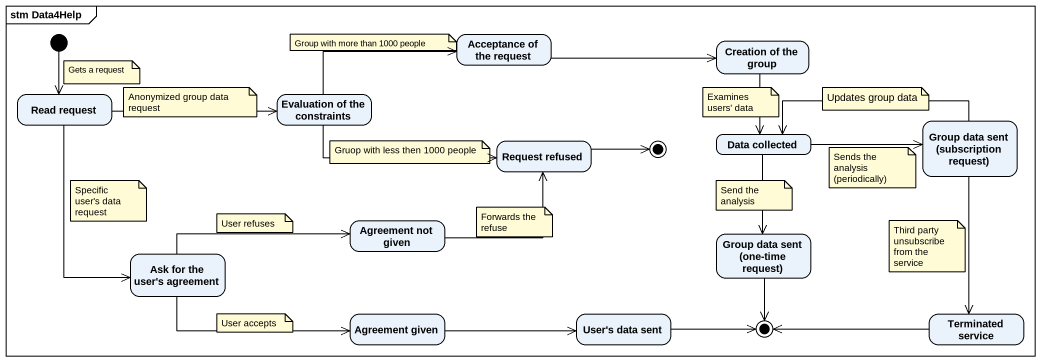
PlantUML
@startuml
mainframe stm Data4Help
hide empty description
state "Acceptance of the request" as Acceptance_of_the_request
state "Creation of the group" as Creation_of_the_group
state "Read request" as Read_request
state "Evaluation of the constraints" as Evaluation_of_the
state "Data collected" as Data_collected
state "Group data sent (subscription request)" as Group_data_sent
state "Request refused" as Request_refused
state final1 <<end>>
state "Agreement not given" as Agreement_not_given
state "Ask for the user's agreement" as Ask_for_the_user_s_agreement
state "Group data sent (one-time request)" as Group_data_sent_one_time
state "Agreement given" as Agreement_given
state "User's data sent" as User_s_data_sent
state final2 <<end>>
state "Terminated service" as Terminated_service
[*] --> Read_request
Acceptance_of_the_request -right-> Creation_of_the_group
Creation_of_the_group --> Data_collected
Read_request -right-> Evaluation_of_the
Read_request --> Ask_for_the_user_s_agreement
Evaluation_of_the -right-> Acceptance_of_the_request
Evaluation_of_the -right-> Request_refused
Data_collected -right-> Group_data_sent
Data_collected --> Group_data_sent_one_time
Group_data_sent -left-> Data_collected
Group_data_sent --> Terminated_service
Request_refused -right-> final1
Agreement_not_given -right-> Request_refused
Ask_for_the_user_s_agreement -right-> Agreement_not_given
Ask_for_the_user_s_agreement -right-> Agreement_given
Group_data_sent_one_time --> final2
Agreement_given -right-> User_s_data_sent
User_s_data_sent -right-> final2
Terminated_service -left-> final2
note as N1
  Group with more than 1000 people
end note
note as N2
  Gets a request
end note
note as N3
  Anonymized group data request
end note
note as N4
  Examines users' data
end note
note as N5
  Updates group data
end note
note as N6
  Gruop with less then 1000 people
end note
note as N7
  Sends the analysis
  (periodically)
end note
note as N8
  Specific
  user's data request
end note
note as N9
  User refuses
end note
note as N10
  Forwards the refuse
end note
note as N11
  Send the analysis
end note
note as N12
  Third party unsubscribe from the service
end note
note as N13
  User accepts
end note
@enduml
